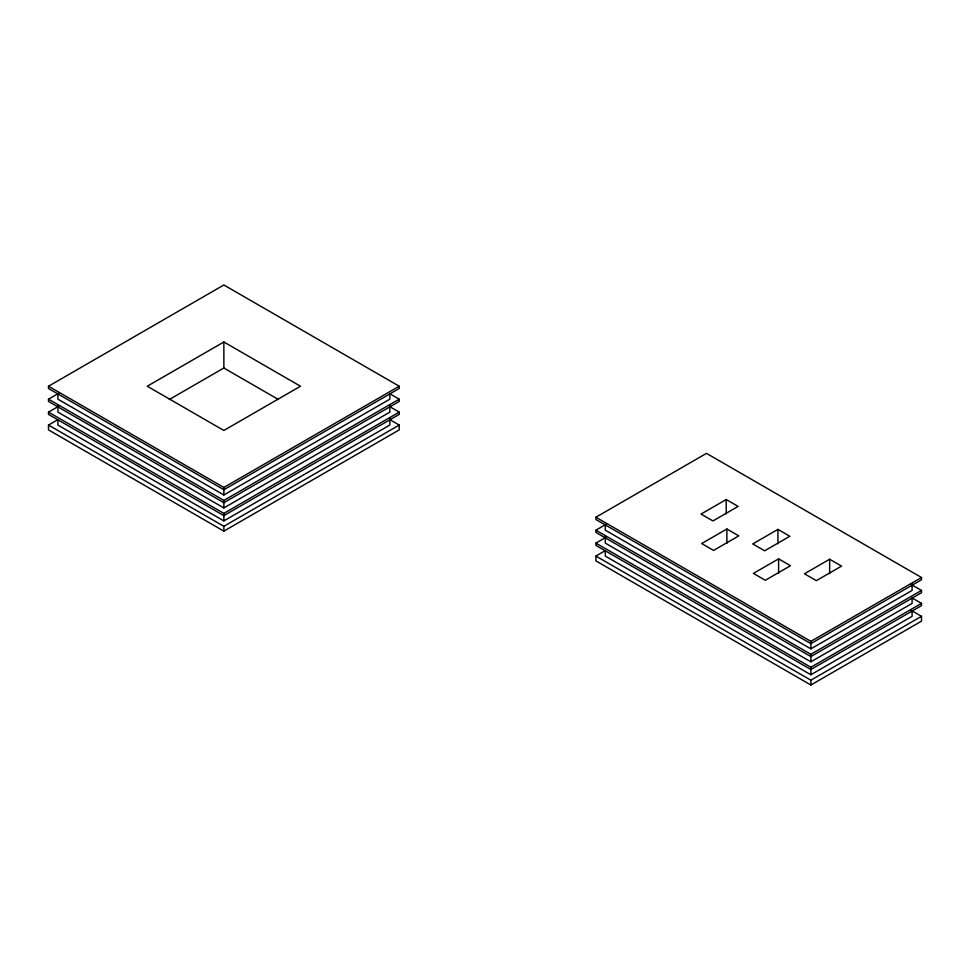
<?xml version="1.0" encoding="UTF-8"?>
<svg xmlns="http://www.w3.org/2000/svg" width="970" height="970" viewBox="0 0 970 970"><rect width="100%" height="100%" fill="white"/><g stroke="black" fill="none" stroke-linecap="round" stroke-linejoin="round"><path stroke-width="1.45" d="M57.666 419.78L48.5 425.066L48.5 429.892L223.864 531.136L399.228 429.892L399.228 425.066L390.073 419.78M223.864 531.136L223.864 526.31L399.228 425.066M48.5 386.23L223.864 284.986L399.228 386.23L399.228 388.497L223.864 489.741L48.5 388.497L48.5 386.23L223.864 487.474L223.864 489.741M390.061 393.893L399.228 399.179L399.228 401.447L223.864 502.69L48.5 401.447L48.5 399.179L58.976 393.129M390.073 406.83L399.228 412.129L399.228 414.384L223.864 515.628L48.5 414.384L48.5 412.129L58.976 406.078M223.864 341.998L147.246 386.23L223.864 430.462L300.482 386.23L223.864 341.998L223.864 368.018L169.326 399.507M223.864 487.474L399.228 386.23M57.909 393.844L57.909 399.179L223.864 494.991L389.831 399.179L389.831 393.844M48.5 399.179L223.864 500.423L399.228 399.179M57.909 405.448L57.909 412.129L223.864 507.94L389.831 412.129L389.831 405.448M48.5 412.129L223.864 513.372L399.228 412.129M57.909 419.731L57.909 425.066L223.864 520.89L389.831 425.066L389.831 418.397M595.895 517.228L706.499 453.366L921.5 577.502L921.5 579.757L810.884 643.619L595.895 519.496L595.895 517.228L810.884 641.352L921.5 577.502M911.012 584.389L921.5 590.439L921.5 592.706L810.884 656.569L595.895 532.433L595.895 530.178L606.298 524.164M912.321 598.09L921.5 603.388L921.5 605.644L810.884 669.506L595.895 545.382L595.895 543.115L606.298 537.113M911.012 610.275L921.5 616.326L921.5 621.152L810.884 685.014L595.895 560.878L595.895 556.065L605.001 550.802M726.215 499.526L701.031 514.064L712.926 520.938L738.121 506.401L726.215 499.526L726.215 513.906M726.882 529.002L701.698 543.539L713.593 550.414L738.788 535.876L726.882 529.002L726.882 543.382M777.94 529.39L752.744 543.928L764.651 550.802L789.835 536.252L777.94 529.39L777.94 543.77M778.607 558.853L753.411 573.403L765.318 580.278L790.501 565.728L778.607 558.853L778.607 573.234M829.653 559.241L804.457 573.791L816.364 580.654L841.56 566.116L829.653 559.241L829.653 573.622M605.292 524.831L605.292 530.178L810.884 648.869L912.103 590.439L912.103 583.77M595.895 530.178L810.884 654.301L921.5 590.439M605.292 536.446L605.292 543.115L810.884 661.819L912.103 603.388L912.103 598.041M595.895 543.115L810.884 667.251L921.5 603.388M605.292 550.717L605.292 556.065L810.884 674.756L912.103 616.326L912.103 610.991M595.895 556.065L810.884 680.188L921.5 616.326M223.864 368.018L278.402 399.507M48.5 425.066L223.864 526.31M223.864 500.423L223.864 502.69M223.864 513.372L223.864 515.628M810.884 641.352L810.884 648.869M810.884 654.301L810.884 661.819M810.884 667.251L810.884 674.756M810.884 680.188L810.884 685.014M223.864 488.322L223.864 494.991M223.864 502.605L223.864 507.94M223.864 514.209L223.864 520.89"/></g></svg>
